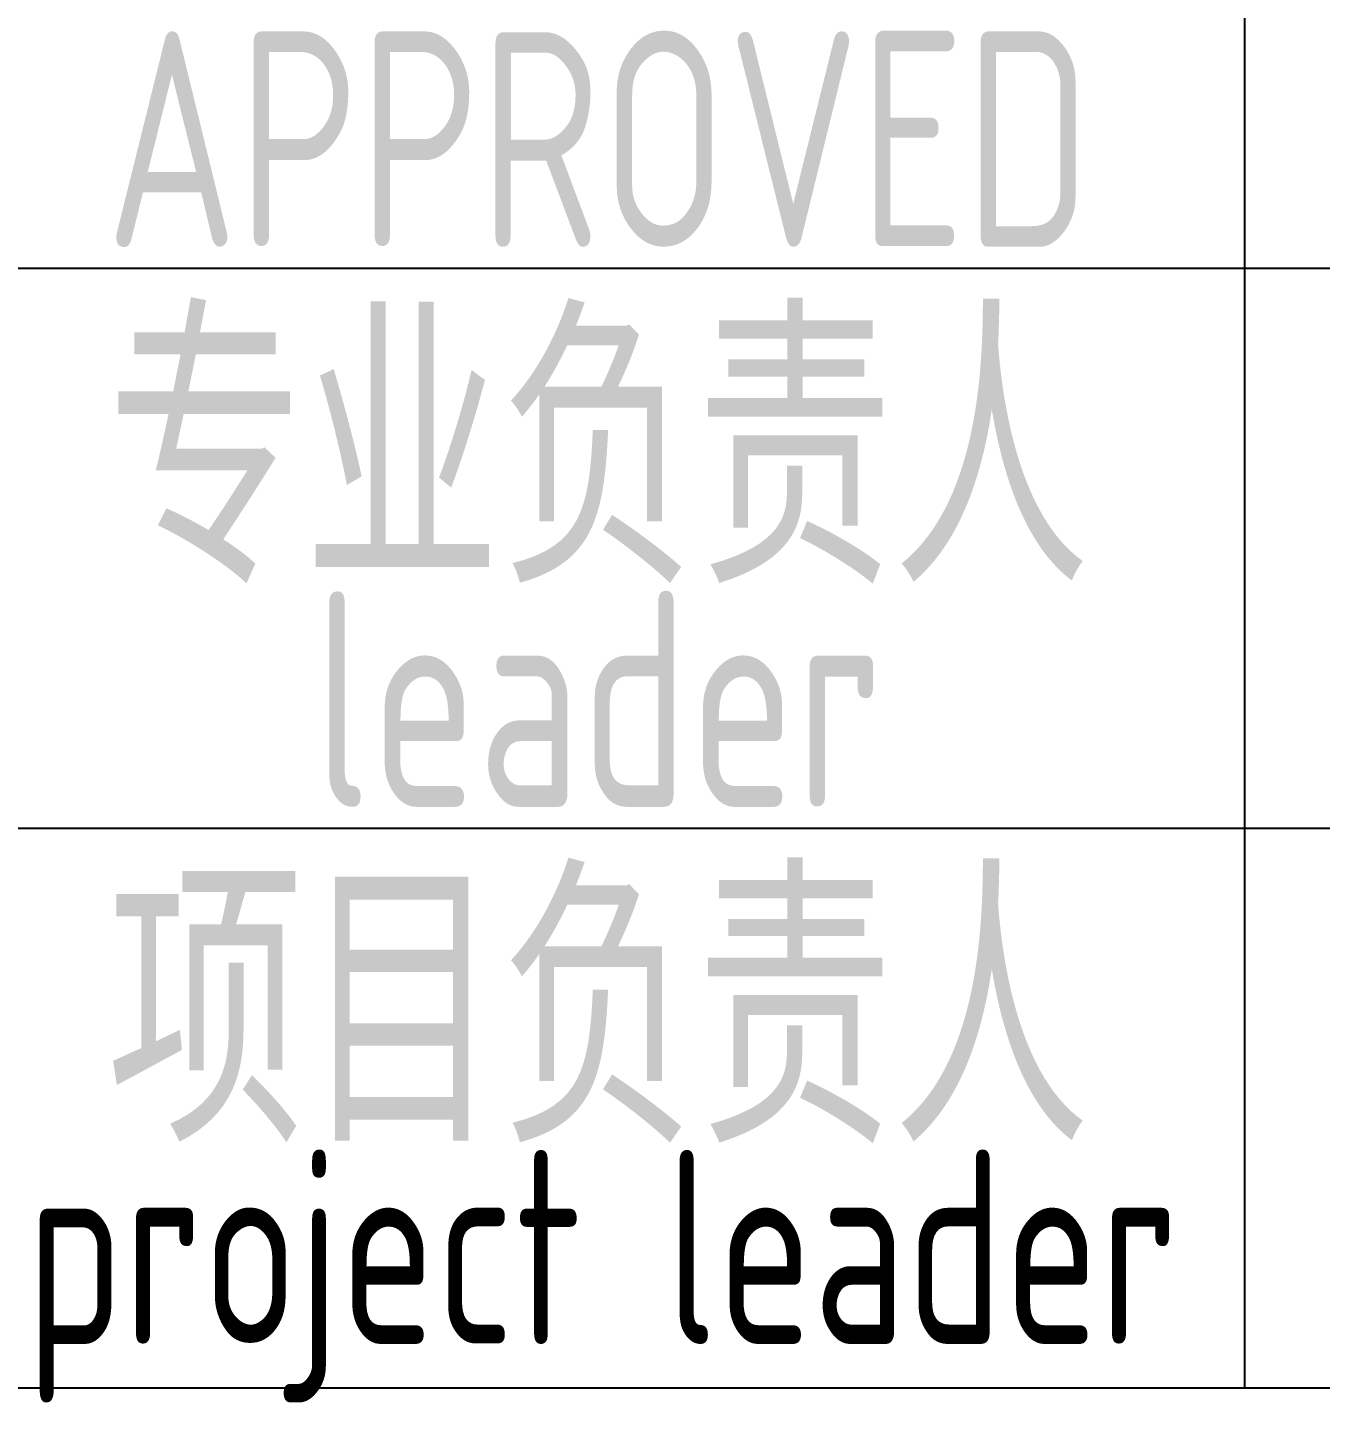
# Model space of a CAD drawing. Extents: x 1234595 to 2088511, y -80443 to 75292.
# Drawn here: x 1503341 to 1504842, y -58617 to -57021 of the extents above; entities that cross this region are included whole.
import ezdxf
from ezdxf.enums import TextEntityAlignment as Align

# ---------------------------------------------------------------- set-up
doc = ezdxf.new("R2010")
doc.units = 0
doc.header["$LTSCALE"] = 1000
doc.header["$MEASUREMENT"] = 0
doc.layers.get('0').update_dxf_attribs({"linetype": 'CONTINUOUS'})
doc.styles.add('AHD', font='sceie.shx', dxfattribs={"width": 0.7, "bigfont": 'sceic.shx'})

msp = doc.modelspace()

# ---------------------------------------------------------------- linework, layer by layer
for p, q in [((1504754.2, -58600.6), (1504754.2, -55350.6)), ((1503254.2, -57300.6), (1508754.2, -57300.6)), ((1503254.2, -57950.6), (1521254.2, -57950.6)), ((1503254.2, -58600.6), (1521254.2, -58600.6))]:
    msp.add_line(p, q)

# ---------------------------------------------------------------- texts
at = {"style": 'AHD', "width": 0.8}
for s, height, p in [('APPROVED', 250, (1504004.2, -57150.6)), ('APPROVED', 250, (1504004.2, -57150.6)), ('专业负责人', 300, (1504004.2, -57500.6)), ('leader', 250, (1504004.2, -57800.6)), ('项目负责人', 300, (1504004.2, -58150.6)), ('project leader', 225, (1504008.3, -58470.6))]:
    msp.add_text(s, height=height, dxfattribs=at).set_placement(p, align=Align.MIDDLE)

doc.saveas('drawing.dxf')
